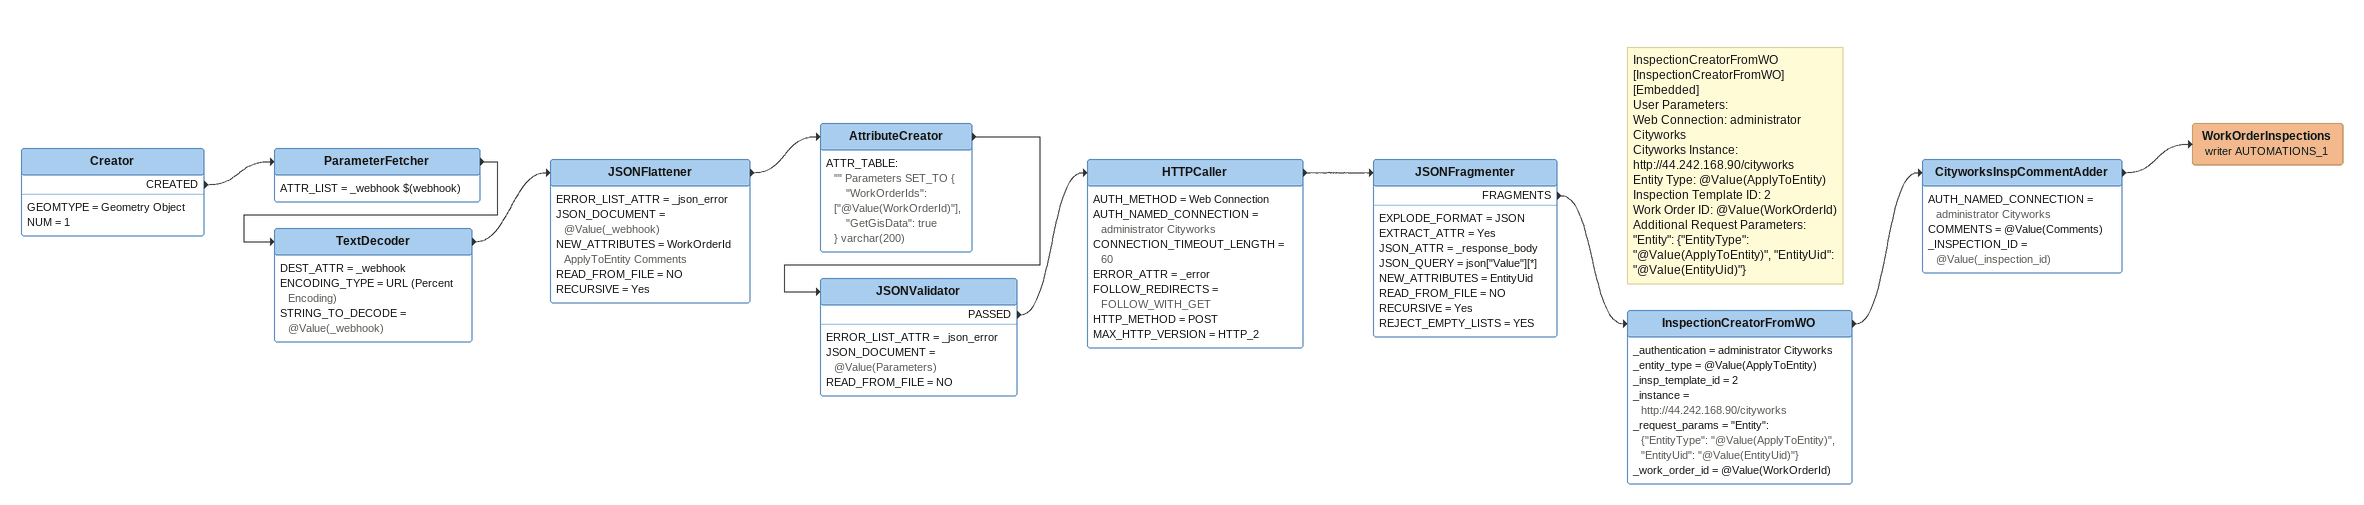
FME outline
Creator
    GEOMTYPE = Geometry Object
    NUM = 1
    CREATED -> ParameterFetcher
ParameterFetcher
    ATTR_LIST = _webhook $(webhook)
    -> TextDecoder
TextDecoder
    DEST_ATTR = _webhook
    ENCODING_TYPE = URL (Percent Encoding)
    STRING_TO_DECODE = @Value(_webhook)
    -> JSONFlattener
JSONFlattener
    ERROR_LIST_ATTR = _json_error
    JSON_DOCUMENT = @Value(_webhook)
    NEW_ATTRIBUTES = WorkOrderId ApplyToEntity Comments
    READ_FROM_FILE = NO
    RECURSIVE = Yes
    -> AttributeCreator
AttributeCreator
    ATTR_TABLE:
      "" Parameters SET_TO {
          "WorkOrderIds": ["@Value(WorkOrderId)"],
          "GetGisData": true
      } varchar(200)
    -> JSONValidator
JSONValidator
    ERROR_LIST_ATTR = _json_error
    JSON_DOCUMENT = @Value(Parameters)
    READ_FROM_FILE = NO
    PASSED -> HTTPCaller
HTTPCaller
    AUTH_METHOD = Web Connection
    AUTH_NAMED_CONNECTION = administrator Cityworks
    CONNECTION_TIMEOUT_LENGTH = 60
    ERROR_ATTR = _error
    FOLLOW_REDIRECTS = FOLLOW_WITH_GET
    HTTP_METHOD = POST
    MAX_HTTP_VERSION = HTTP_2
    -> JSONFragmenter
JSONFragmenter
    EXPLODE_FORMAT = JSON
    EXTRACT_ATTR = Yes
    JSON_ATTR = _response_body
    JSON_QUERY = json["Value"][*]
    NEW_ATTRIBUTES = EntityUid
    READ_FROM_FILE = NO
    RECURSIVE = Yes
    REJECT_EMPTY_LISTS = YES
    FRAGMENTS -> InspectionCreatorFromWO
Note: InspectionCreatorFromWO [InspectionCreatorFromWO] / [Embedded] / User Parameters: / Web Connection: administrator Cityworks / Cityworks Instance: http://44.242.168.90/cityworks / Entity Type: @Value(ApplyToEntity) / Inspection Template ID: 2 / Work Order ID: @Value(WorkOrderId) / Additional Request Parameters: "Entity": {"EntityType": "@Value(ApplyToEntity)", "EntityUid": "@Value(EntityUid)"}
InspectionCreatorFromWO
    _authentication = administrator Cityworks
    _entity_type = @Value(ApplyToEntity)
    _insp_template_id = 2
    _instance = http://44.242.168.90/cityworks
    _request_params = "Entity": {"EntityType": "@Value(ApplyToEntity)", "EntityUid": "@Value(EntityUid)"}
    _work_order_id = @Value(WorkOrderId)
    -> CityworksInspCommentAdder
CityworksInspCommentAdder
    AUTH_NAMED_CONNECTION = administrator Cityworks
    COMMENTS = @Value(Comments)
    _INSPECTION_ID = @Value(_inspection_id)
    -> WorkOrderInspections (writer AUTOMATIONS_1)
WorkOrderInspections (writer AUTOMATIONS_1)
